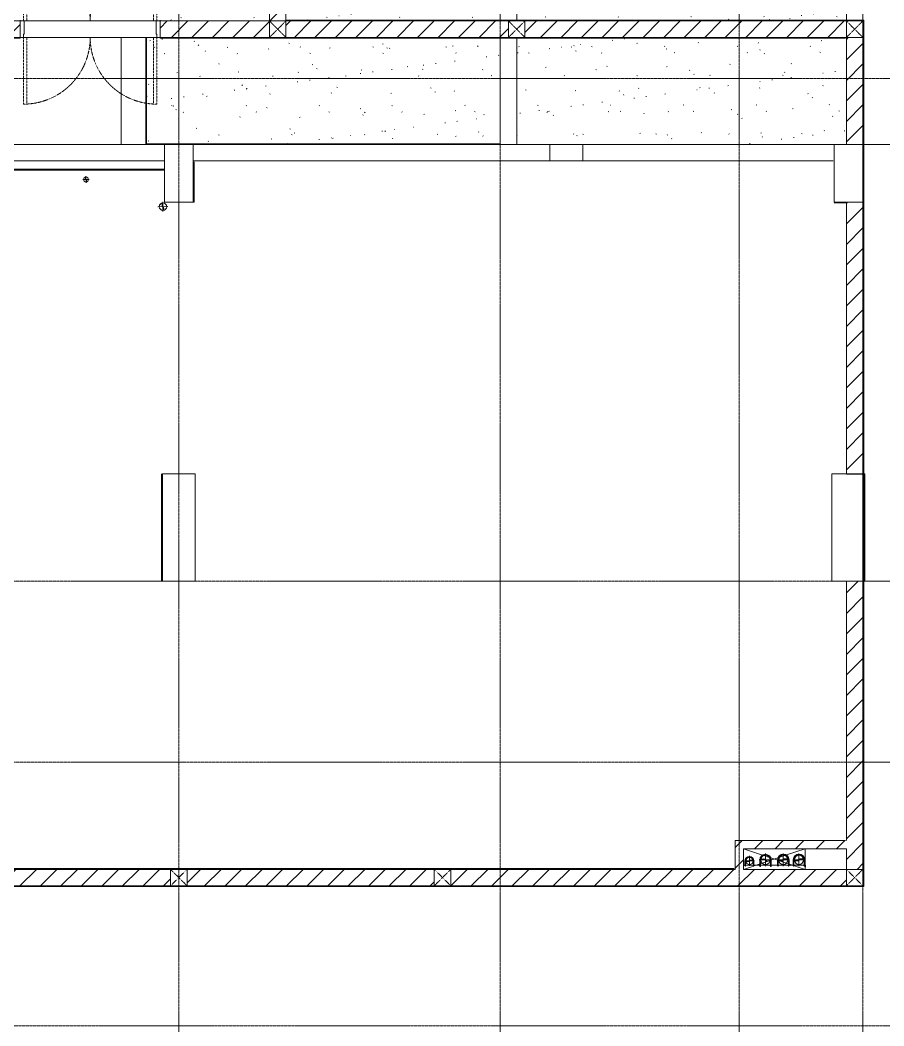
# Model space of a CAD drawing. Header units: millimetres. Extents: x 5357 to 201988, y -16345 to 109895.
# Drawn here: x 106228 to 116707, y 33837 to 46047 of the extents above; entities that cross this region are included whole.
import ezdxf

# ---------------------------------------------------------------- set-up
doc = ezdxf.new("R2010")
doc.units = ezdxf.units.MM
for name, pattern in [('Dash', [6, 3, -3]), ('Dash - Tight', [4.5, 3, -1.5]), ('Grid Line', [22.225, 12.7, -3.175, 3.175, -3.175]), ('IMPORT-CENTER _3_', [10.16, 6.35, -1.27, 1.27, -1.27])]:
    doc.linetypes.add(name, pattern=pattern)
for name, color, linetype, lineweight in [('0-1', 7, 'Continuous', 5), ('0-2', 53, 'Continuous', 9), ('A-CLNG', 13, 'Continuous', 9), ('A-CLNG-PATT', 13, 'Continuous', 9), ('A-DETL-GENF-3', 92, 'Dash - Tight', 9), ('A-DOOR', 31, 'Continuous', 9), ('A-DOOR-FRAM', 31, 'Continuous', 9), ('A-FLOR', 192, 'Continuous', 9), ('A-FLOR-1', 10, 'Continuous', 9), ('A-WALL', 113, 'Continuous', 9), ('A-WALL-4', 113, 'Continuous', 18), ('A-WALL-PATT-3', 111, 'Continuous', 9), ('G-IMPT', 8, 'Continuous', 9), ('G-IMPT-2', 8, 'IMPORT-CENTER _3_', 9), ('I-WALL-3', 2, 'Continuous', 18), ('L-SITE-WALL-1', 10, 'Continuous', 9), ('M-EQPM', 50, 'Continuous', 9), ('S-COLS', 52, 'Continuous', 9), ('S-COLS-2', 9, 'Continuous', 18), ('S-COLS-5', 52, 'Continuous', 18), ('S-COLS-6', 52, 'Dash', 9), ('S-COLS-HDLN', 52, 'Dash', 9), ('S-GRID-1', 1, 'Grid Line', 9)]:
    doc.layers.add(name, color=color, linetype=linetype, lineweight=lineweight)
pattern_1 = [(45, (0, 0), (-124.4508, 124.4508), [])]
pattern_2 = [(37.5, (0, 0), (-17.8824, 546.968), [7.376, -424.107, 7.376, -475.204, -461.289]), (37.5, (0, 0), (-17.8824, 546.968), [-914.063, 7.376, -453.913]), (7.5, (0, 0), (502.3874, 801.1234), [7.376, -225.398, 7.376, -381.526, -149.032]), (7.5, (0, 0), (502.3874, 801.1234), [-621.676, 7.376, -141.656]), (327.5, (-349.16, 0), (884.0133, 1.6066), [7.376, -134.559, 7.376, -503.591, -667.095]), (327.5, (-349.16, 0), (884.0133, 1.6066), [-652.902, 7.376, -659.719]), (317.5, (-349.16, 0), (853.3503, 249.1463), [7.376, -63.591, 7.376, -327.591, -383.225]), (317.5, (-349.16, 0), (853.3503, 249.1463), [-405.935, 7.376, -375.849])]
pattern_3 = [(45, (0, 0), (-116.67262, 116.67262), [])]

# ---------------------------------------------------------------- blocks, each defined once
blk = doc.blocks.new('NCV_TKTC_KET CAU_rvt-1-TKCS_MB SÂN ĐƯỜNG NỘI BỘ')
at = {"layer": 'A-FLOR-1'}
for p, q in [((115753, 35737), (115753, 35988)), ((115753, 35988), (115753, 35737)), ((115003, 35737), (115507, 35737)), ((115507, 35737), (115003, 35737))]:
    blk.add_line(p, q, dxfattribs=at)
at = {"layer": 'L-SITE-WALL-1'}
blk.add_line((107453, 44537), (107453, 45837), dxfattribs=at)
at = {"layer": 'S-COLS-2'}
for p, q in [((108328, 44537), (107978, 44537)), ((107978, 44537), (107978, 43837)), ((108328, 43837), (108328, 44537)), ((112653, 44537), (112653, 44337)), ((113053, 44537), (112653, 44537)), ((113053, 44337), (113053, 44537)), ((116453, 44537), (116103, 44537)), ((116103, 44537), (116103, 43837)), ((116453, 43837), (116453, 44537)), ((112653, 44337), (113053, 44337)), ((107978, 43837), (108328, 43837)), ((116103, 43837), (116453, 43837)), ((108353, 40537), (107953, 40537)), ((107953, 40537), (107953, 39237)), ((108353, 39237), (108353, 40537)), ((116478, 40537), (116078, 40537)), ((116078, 40537), (116078, 39237)), ((116478, 39237), (116478, 40537)), ((107953, 39237), (108353, 39237)), ((116078, 39237), (116478, 39237))]:
    blk.add_line(p, q, dxfattribs=at)
blk = doc.blocks.new('FD_07 - FD_07-1700x2200-CỬA ĐI 2 CÁNH-910693-TKCS_MB SÂN ĐƯỜNG NỘI BỘ')
at = {"layer": 'A-DETL-GENF-3'}
for p, q in [((-810, 910), (-810, 100)), ((-770, 910), (-810, 910)), ((-770, 100), (-770, 910)), ((770, 100), (770, 910)), ((770, 910), (810, 910)), ((810, 910), (810, 100)), ((-810, 100), (-770, 100)), ((810, 100), (770, 100)), ((-810, -910), (-810, -100)), ((-810, -100), (-770, -100)), ((-770, -100), (-770, -910)), ((810, -100), (770, -100)), ((770, -100), (770, -910)), ((810, -910), (810, -100)), ((-770, -910), (-810, -910)), ((770, -910), (810, -910))]:
    blk.add_line(p, q, dxfattribs=at)
for centre, start, end in [((-810, 100), 0, 87.1694), ((810, 100), 92.8306, 180), ((-810, -100), 272.8306, 360), ((810, -100), 180, 267.1694)]:
    blk.add_arc(centre, 810, start, end, dxfattribs=at)
at = {"layer": 'A-DOOR'}
for p, q in [((-810, 100), (810, 100)), ((800, -100), (-800, -100))]:
    blk.add_line(p, q, dxfattribs=at)
at = {"layer": 'A-DOOR-FRAM'}
for p, q in [((-810, 100), (-850, 100)), ((-850, 100), (-850, -100)), ((-810, 60), (-810, 100)), ((-800, 60), (-810, 60)), ((-800, -100), (-800, 60)), ((810, 60), (800, 60)), ((800, 60), (800, -100)), ((850, 100), (810, 100)), ((810, 100), (810, 60)), ((850, -100), (850, 100)), ((-850, -100), (-800, -100)), ((800, -100), (850, -100))]:
    blk.add_line(p, q, dxfattribs=at)
blk = doc.blocks.new('TKTC_XREF_251221_MB TANG 1 - TKTC_XREF_260130_MB TANG 1_dwg_$cc-4202114-TKCS_MB SÂN ĐƯỜNG NỘI BỘ')
at = {"layer": 'G-IMPT'}
blk.add_circle((0, 0), 0.5, dxfattribs=at)
for centre, radius, start, end in [((0, 0), 0.5, 90, 270), ((0.19, 0.25), 0.313, 126.8699, 233.1301), ((-0.19, -0.25), 0.313, 306.8699, 53.1301)]:
    blk.add_arc(centre, radius, start, end, dxfattribs=at)
at = {"layer": 'G-IMPT-2'}
for p, q in [((-0.67, 0), (0.67, 0)), ((0, -0.67), (0, 0.67))]:
    blk.add_line(p, q, dxfattribs=at)
blk = doc.blocks.new('TKTC_XREF_251221_MB TANG 1 - TKTC_XREF_260130_MB TANG 1_dwg_CUM U_DN100-4202115-TKCS_MB SÂN ĐƯỜNG NỘI BỘ')
at = {"layer": 'G-IMPT'}
for p, q in [((-79, 67), (-79, 63)), ((-77, 67), (-77, 63)), ((-75, 67), (-75, 63)), ((-73, 69), (-73, 61)), ((-67, 68), (-72, 68)), ((-67, 62), (-72, 62)), ((-65, 69), (0, 69)), ((-79, -63), (-79, -67)), ((-77, -63), (-77, -67)), ((-75, -63), (-75, -67)), ((-73, -61), (-73, -69)), ((-67, -62), (-72, -62)), ((-67, -68), (-72, -68)), ((-65, -69), (0, -69))]:
    blk.add_line(p, q, dxfattribs=at)
at = {"layer": 'G-IMPT', "flags": 128}
for points in [[(-73, 68), (-78, 68), (-78, 62), (-73, 62)], [(-72, 59), (-67, 59), (-67, 71), (-72, 71)], [(-67, 71), (-67, 73), (-65, 73), (-65, 57), (-67, 57), (-67, 59)], [(-65, 61), (0, 61), (0, 57)], [(-73, -62), (-78, -62), (-78, -68), (-73, -68)], [(-72, -71), (-67, -71), (-67, -59), (-72, -59)], [(-67, -59), (-67, -57), (-65, -57), (-65, -73), (-67, -73), (-67, -71)], [(-65, -61), (0, -61), (0, -57)]]:
    blk.add_lwpolyline(points, dxfattribs=at)
at = {"layer": 'G-IMPT'}
for centre, radius, start, end in [((-78, 67), 0.96, 90, 180), ((-78, 63), 0.96, 180, 270), ((-71, 69), 1.56, 112.6199, 247.3801), ((-68, 65), 4.8, 143.1301, 216.8699), ((-71, 61), 1.56, 112.6199, 247.3801), ((0, 0), 69, 270, 90), ((0, 0), 61, 270, 90), ((0, 0), 57, 270, 90), ((-78, -63), 0.96, 90, 180), ((-78, -67), 0.96, 180, 270), ((-71, -61), 1.56, 112.6199, 247.3801), ((-68, -65), 4.8, 143.1301, 216.8699), ((-71, -69), 1.56, 112.6199, 247.3801)]:
    blk.add_arc(centre, radius, start, end, dxfattribs=at)
blk = doc.blocks.new('TKTC_XREF_251221_MB TANG 1 - TKTC_XREF_260130_MB TANG 1_dwg_$cc-4202117-TKCS_MB SÂN ĐƯỜNG NỘI BỘ')
at = {"layer": 'G-IMPT'}
blk.add_circle((0, 0), 0.5, dxfattribs=at)
for centre, radius, start, end in [((0, 0), 0.5, 90, 270), ((0.19, 0.25), 0.313, 126.8699, 233.1301), ((-0.19, -0.25), 0.313, 306.8699, 53.1301)]:
    blk.add_arc(centre, radius, start, end, dxfattribs=at)
at = {"layer": 'G-IMPT-2'}
for p, q in [((-0.67, 0), (0.67, 0)), ((0, -0.67), (0, 0.67))]:
    blk.add_line(p, q, dxfattribs=at)
blk = doc.blocks.new('TKTC_XREF_251221_MB TANG 1 - TKTC_XREF_260130_MB TANG 1_dwg_$cc-V266-TKCS_MB SÂN ĐƯỜNG NỘI BỘ')
at = {"layer": 'G-IMPT'}
blk.add_circle((0, 0), 0.5, dxfattribs=at)
for centre, radius, start, end in [((0, 0), 0.5, 90, 270), ((0.19, 0.25), 0.313, 126.8699, 233.1301), ((-0.19, -0.25), 0.313, 306.8699, 53.1301)]:
    blk.add_arc(centre, radius, start, end, dxfattribs=at)
at = {"layer": 'G-IMPT-2'}
for p, q in [((-0.67, 0), (0.67, 0)), ((0, -0.67), (0, 0.67))]:
    blk.add_line(p, q, dxfattribs=at)
blk = doc.blocks.new('TKTC_XREF_251221_MB TANG 1 - TKTC_XREF_260130_MB TANG 1_dwg_CUM U_DN100-4202112-TKCS_MB SÂN ĐƯỜNG NỘI BỘ')
at = {"layer": 'G-IMPT'}
for p, q in [((-79, 67), (-79, 63)), ((-77, 67), (-77, 63)), ((-75, 67), (-75, 63)), ((-73, 69), (-73, 61)), ((-67, 68), (-72, 68)), ((-67, 62), (-72, 62)), ((-65, 69), (0, 69)), ((-79, -63), (-79, -67)), ((-77, -63), (-77, -67)), ((-75, -63), (-75, -67)), ((-73, -61), (-73, -69)), ((-67, -62), (-72, -62)), ((-67, -68), (-72, -68)), ((-65, -69), (0, -69))]:
    blk.add_line(p, q, dxfattribs=at)
at = {"layer": 'G-IMPT', "flags": 128}
for points in [[(-73, 68), (-78, 68), (-78, 62), (-73, 62)], [(-72, 59), (-67, 59), (-67, 71), (-72, 71)], [(-67, 71), (-67, 73), (-65, 73), (-65, 57), (-67, 57), (-67, 59)], [(-65, 61), (0, 61), (0, 57)], [(-73, -62), (-78, -62), (-78, -68), (-73, -68)], [(-72, -71), (-67, -71), (-67, -59), (-72, -59)], [(-67, -59), (-67, -57), (-65, -57), (-65, -73), (-67, -73), (-67, -71)], [(-65, -61), (0, -61), (0, -57)]]:
    blk.add_lwpolyline(points, dxfattribs=at)
at = {"layer": 'G-IMPT'}
for centre, radius, start, end in [((-78, 67), 0.96, 90, 180), ((-78, 63), 0.96, 180, 270), ((-71, 69), 1.56, 112.6199, 247.3801), ((-68, 65), 4.8, 143.1301, 216.8699), ((-71, 61), 1.56, 112.6199, 247.3801), ((0, 0), 69, 270, 90), ((0, 0), 61, 270, 90), ((0, 0), 57, 270, 90), ((-78, -63), 0.96, 90, 180), ((-78, -67), 0.96, 180, 270), ((-71, -61), 1.56, 112.6199, 247.3801), ((-68, -65), 4.8, 143.1301, 216.8699), ((-71, -69), 1.56, 112.6199, 247.3801)]:
    blk.add_arc(centre, radius, start, end, dxfattribs=at)
blk = doc.blocks.new('TKTC_XREF_251221_MB TANG 1 - TKTC_XREF_260130_MB TANG 1_dwg_$cc-V368-TKCS_MB SÂN ĐƯỜNG NỘI BỘ')
at = {"layer": 'G-IMPT'}
blk.add_circle((0, 0), 0.5, dxfattribs=at)
for centre, radius, start, end in [((0, 0), 0.5, 90, 270), ((0.19, 0.25), 0.313, 126.8699, 233.1301), ((-0.19, -0.25), 0.313, 306.8699, 53.1301)]:
    blk.add_arc(centre, radius, start, end, dxfattribs=at)
at = {"layer": 'G-IMPT-2'}
for p, q in [((-0.67, 0), (0.67, 0)), ((0, -0.67), (0, 0.67))]:
    blk.add_line(p, q, dxfattribs=at)
blk = doc.blocks.new('TKTC_XREF_251221_MB TANG 1 - TKTC_XREF_260130_MB TANG 1_dwg-4202109-TKCS_MB SÂN ĐƯỜNG NỘI BỘ')
at = {"layer": 'G-IMPT'}
blk.add_line((-95274, -355310), (-96874, -355310), dxfattribs=at)
at = {"layer": 'G-IMPT', "flags": 128}
blk.add_lwpolyline([(-88148, -365610), (-88147, -365560), (-87397, -365560), (-87398, -365609)], dxfattribs=at)
for name, p, xscale, yscale, zscale, rotation in [('TKTC_XREF_251221_MB TANG 1 - TKTC_XREF_260130_MB TANG 1_dwg_$cc-4202114-TKCS_MB SÂN ĐƯỜNG NỘI BỘ', (-96125, -357235), 60.00000000003408, 60.00000000003408, 60.00000000003408, 0.30471752172637), ('TKTC_XREF_251221_MB TANG 1 - TKTC_XREF_260130_MB TANG 1_dwg_$cc-4202114-TKCS_MB SÂN ĐƯỜNG NỘI BỘ', (-95191, -357565), 90.00000000005114, 90.00000000005114, 90.00000000005114, 0.304717521727566), ('TKTC_XREF_251221_MB TANG 1 - TKTC_XREF_260130_MB TANG 1_dwg_CUM U_DN100-4202112-TKCS_MB SÂN ĐƯỜNG NỘI BỘ', (-87881, -365495), 0.9974999999999965, 0.9974999999999965, 0.9974999999999965, 90.00099133865194), ('TKTC_XREF_251221_MB TANG 1 - TKTC_XREF_260130_MB TANG 1_dwg_$cc-4202114-TKCS_MB SÂN ĐƯỜNG NỘI BỘ', (-87665, -365494), 113.7150000000093, 113.7150000000093, 113.7150000000093, 269.9990086637467), ('TKTC_XREF_251221_MB TANG 1 - TKTC_XREF_260130_MB TANG 1_dwg_CUM U_DN100-4202112-TKCS_MB SÂN ĐƯỜNG NỘI BỘ', (-87664, -365494), 0.9975000000000006, 0.9975000000000006, 0.9975000000000006, 90.00099133829464), ('TKTC_XREF_251221_MB TANG 1 - TKTC_XREF_260130_MB TANG 1_dwg_$cc-V368-TKCS_MB SÂN ĐƯỜNG NỘI BỘ', (-87474, -365494), 113.7150000000093, 113.7150000000093, 113.7150000000093, 269.9990086637467), ('TKTC_XREF_251221_MB TANG 1 - TKTC_XREF_260130_MB TANG 1_dwg_CUM U_DN100-4202112-TKCS_MB SÂN ĐƯỜNG NỘI BỘ', (-87474, -365494), 0.9975000000000006, 0.9975000000000006, 0.9975000000000006, 90.00099133829464), ('TKTC_XREF_251221_MB TANG 1 - TKTC_XREF_260130_MB TANG 1_dwg_$cc-4202117-TKCS_MB SÂN ĐƯỜNG NỘI BỘ', (-88075, -365507), 90.0000000000512, 90.0000000000512, 90.0000000000512, 270.3740267799376)]:
    blk.add_blockref(name, p, dxfattribs=dict(xscale=xscale, yscale=yscale, zscale=zscale, rotation=rotation))
at = {"extrusion": (0, 0, -1)}
for name, p, xscale, yscale, zscale, rotation in [('TKTC_XREF_251221_MB TANG 1 - TKTC_XREF_260130_MB TANG 1_dwg_$cc-V266-TKCS_MB SÂN ĐƯỜNG NỘI BỘ', (87881, -365495), 113.7150000000092, 113.7150000000092, -113.7150000000092, 269.9990086637472), ('TKTC_XREF_251221_MB TANG 1 - TKTC_XREF_260130_MB TANG 1_dwg_CUM U_DN100-4202115-TKCS_MB SÂN ĐƯỜNG NỘI BỘ', (88075, -365509), 0.7894736842105242, 0.7894736842105242, -0.7894736842105241, 89.62597321846799)]:
    blk.add_blockref(name, p, dxfattribs=dict(at, xscale=xscale, yscale=yscale, zscale=zscale, rotation=rotation))
blk = doc.blocks.new('TKTC_XREF_251221_MB TANG 1 - TKTC_XREF_251221_MB TANG 1-2038492-TKCS_MB SÂN ĐƯỜNG NỘI BỘ')
blk.add_blockref('TKTC_XREF_251221_MB TANG 1 - TKTC_XREF_260130_MB TANG 1_dwg-4202109-TKCS_MB SÂN ĐƯỜNG NỘI BỘ', (169499, 384110))
blk = doc.blocks.new('G1_SOF - BO TRU - 200x200-3050151-TKCS_MB SÂN ĐƯỜNG NỘI BỘ')
at = {"layer": 'S-COLS-HDLN'}
for p, q in [((-100, 100), (100, -100)), ((100, 100), (-100, -100))]:
    blk.add_line(p, q, dxfattribs=at)

msp = doc.modelspace()

# ---------------------------------------------------------------- hatches: boundary and pattern name
at = {"layer": 'A-CLNG-PATT'}
h = msp.add_hatch(dxfattribs=at)
h.set_pattern_fill('FP_4', color=256, style=0, pattern_type=2)
h.set_pattern_definition(pattern_2)
h.paths.add_polyline_path([(108527.8, 44546.9), (112052.6, 44546.9), (112052.6, 45826.9), (107927.6, 45826.9), (107927.6, 45836.9), (107762.6, 45836.9), (107762.6, 44546.9), (108327.6, 44546.9)])
h.paths.add_polyline_path([(110341.5, 46046.9), (112052.6, 46046.9), (112050.4, 50351.9), (109462.6, 50351.9), (109462.6, 50361.9), (109452.6, 50361.9), (109454.5, 46046.9)])
h.paths.add_polyline_path([(107762.6, 46046.9), (109242.6, 46046.9), (109242.6, 50571.9), (112052.6, 50571.9), (112052.6, 51433.7), (110302.6, 51433.7), (110302.6, 51461.9), (110102.6, 51461.9), (110102.6, 51861.9), (108077.6, 51861.9), (108077.6, 51661.9), (107762.6, 51661.9), (107762.6, 46515.7)])
h.paths.add_polyline_path([(109454.5, 52021.9), (110102.6, 52021.9), (110102.6, 53301.9), (107762.6, 53301.9), (107762.6, 52021.9), (108741.2, 52021.9)])
h.paths.add_polyline_path([(112052.6, 53361.9), (112052.6, 53362.3), (112052.6, 53362.3)])
h.paths.add_polyline_path([(108932.6, 53521.9), (110102.6, 53521.9), (110102.6, 53561.9), (112042.6, 53562.4), (112042.6, 53571.9), (115142.6, 53571.9), (115142.6, 53721.9), (115152.5, 53721.9), (115152.5, 55611.9), (107752.6, 55611.9), (107752.6, 55601.9), (107762.6, 55601.9), (107762.6, 53771.9), (108162.6, 53771.9), (108162.6, 53761.9), (108302.6, 53761.9), (108302.6, 53521.9), (108339.5, 53521.9)])
h.paths.add_polyline_path([(110302.6, 53632), (108714.1, 53632), (108714.1, 54292), (110562.1, 54292), (110562.1, 53632)])
h.paths.add_polyline_path([(113085.8, 53635.2), (112458.8, 53635.2), (112458.8, 53737.5), (112074.2, 53750.3), (112074.2, 54172.1), (112458.8, 54184.9), (112458.8, 54367.7), (112074.2, 54380.5), (112074.2, 54802.3), (112458.8, 54815.2), (112458.8, 54910.2), (113308.8, 54910.2), (113308.8, 54815.2), (113693.4, 54802.3), (113693.4, 54380.5), (113308.8, 54367.7), (113308.8, 54184.9), (113693.4, 54172.1), (113693.4, 53750.3), (113308.8, 53737.5), (113308.8, 53635.2), (113153.2, 53635.2)])
h.paths.add_polyline_path([(108302.6, 53825.5), (108141.9, 53825.5), (108141.9, 54265.5), (108581.9, 54265.5), (108581.9, 53825.5)])
h.paths.add_polyline_path([(110752.6, 53825.5), (110694.3, 53825.5), (110694.3, 54265.5), (111134.3, 54265.5), (111134.3, 53825.5)])
h.paths.add_polyline_path([(109454.5, 54652.6), (109155, 54654.1), (109144.4, 54658.4), (109135.3, 54665.4), (109128.3, 54674.6), (109123.9, 54685.2), (109122.4, 54696.6), (109123.9, 55147.9), (109128.3, 55158.6), (109135.3, 55167.7), (109144.4, 55174.7), (109155, 55179.1), (109166.4, 55180.6), (110145.8, 55179.1), (110156.4, 55174.7), (110165.5, 55167.7), (110172.5, 55158.6), (110176.9, 55147.9), (110178.4, 55136.6), (110176.9, 54685.2), (110172.5, 54674.6), (110165.5, 54665.4), (110165.5, 54665.4), (110156.4, 54658.4), (110145.8, 54654.1), (110134.4, 54652.6), (109765, 54652.6)])
h = msp.add_hatch(dxfattribs=at)
h.set_pattern_fill('FP_4', color=256, style=0, pattern_type=2)
h.set_pattern_definition(pattern_2)
h.paths.add_polyline_path([(116087.6, 44537), (116252.6, 44537), (116251.3, 45826.9), (112252.6, 45826.9), (112252.6, 44537), (115752.6, 44537)])
h.paths.add_polyline_path([(115752.6, 46046.9), (116252.6, 46046.9), (116252.6, 49161.9), (116182.6, 49161.9), (116182.6, 49141.9), (116092.6, 49141.9), (116092.6, 49137.9), (115982.6, 49138.4), (115982.6, 49141.9), (115892.6, 49141.9), (115882.6, 49161.9), (114722.6, 49161.9), (114712.6, 49141.9), (114422.6, 49141.9), (114422.6, 49161.9), (114082.6, 49161.9), (114082.6, 49141.9), (113792.6, 49141.9), (113782.6, 49161.9), (112622.6, 49161.9), (112612.6, 49141.9), (112522.6, 49141.9), (112522.6, 49137.9), (112412.6, 49137.9), (112412.6, 49141.9), (112322.6, 49141.9), (112322.6, 49161.9), (112252.6, 49161.9), (112252.6, 46046.9), (115002.6, 46046.9)])
at = {"layer": 'A-WALL-PATT-3'}
h = msp.add_hatch(dxfattribs=at)
h.set_pattern_fill('FP_1', color=256, style=0, pattern_type=2)
h.set_pattern_definition(pattern_1)
h.paths.add_polyline_path([(109452.6, 46036.9), (109452.6, 46948.6), (109252.6, 46948.6), (109252.6, 46036.9)])
h.paths.add_polyline_path([(109412.6, 48748.6), (109452.6, 48748.6), (109452.6, 50361.9), (109252.6, 50361.9), (109252.6, 48748.6)])
h = msp.add_hatch(dxfattribs=at)
h.set_pattern_fill('FP_1', color=256, style=0, pattern_type=2)
h.set_pattern_definition(pattern_1)
h.paths.add_polyline_path([(105027.6, 45836.9), (106227.6, 45836.9), (106227.6, 46036.9), (105027.6, 46036.9), (105027.6, 45837.7)])
h.paths.add_polyline_path([(116252.6, 45836.9), (116252.6, 46036.9), (112352.6, 46036.9), (112352.6, 45836.9), (115752.6, 45836.9)])
h.paths.add_polyline_path([(109073.4, 45836.9), (109252.6, 45836.9), (109252.6, 46036.9), (107927.6, 46036.9), (107927.6, 45836.9), (108372, 45836.9)])
h.paths.add_polyline_path([(112052.6, 45836.9), (112152.6, 45836.9), (112152.6, 46036.9), (109452.6, 46036.9), (109454.5, 45836.9), (111875.4, 45836.9)])
h = msp.add_hatch(dxfattribs=at)
h.set_pattern_fill('FP_2', color=256, style=0, pattern_type=2)
h.set_pattern_definition(pattern_3)
h.paths.add_polyline_path([(109452.6, 46036.9), (116452.6, 46036.9), (116452.6, 46046.9), (109452.6, 46046.9)])
h = msp.add_hatch(dxfattribs=at)
h.set_pattern_fill('FP_2', color=256, style=0, pattern_type=2)
h.set_pattern_definition(pattern_3)
h.paths.add_polyline_path([(116452.6, 35537.4), (116462.6, 35537.4), (116462.6, 39236.9), (116452.6, 39236.9), (116452.6, 35560.5)])
h.paths.add_polyline_path([(116462.6, 40536.9), (116462.6, 46046.9), (116452.6, 46046.9), (116452.6, 40536.9), (116457.8, 40536.9)])
h = msp.add_hatch(dxfattribs=at)
h.set_pattern_fill('FP_2', color=256, style=0, pattern_type=2)
h.set_pattern_definition(pattern_3)
h.paths.add_polyline_path([(116242.6, 45826.9), (116252.6, 45826.9), (116252.6, 45836.9), (107927.6, 45836.9), (107927.6, 45826.9), (116209.4, 45826.9)])
h.paths.add_polyline_path([(105823.2, 45826.9), (106227.6, 45826.9), (106227.6, 45836.9), (105027.6, 45836.9), (105027.6, 45826.9), (105541, 45826.9)])
h = msp.add_hatch(dxfattribs=at)
h.set_pattern_fill('FP_1', color=256, style=0, pattern_type=2)
h.set_pattern_definition(pattern_1)
h.paths.add_polyline_path([(116252.6, 44536.9), (116452.6, 44537), (116452.6, 45836.9), (116252.6, 45836.9), (116252.6, 44537)])
h = msp.add_hatch(dxfattribs=at)
h.set_pattern_fill('FP_2', color=256, style=0, pattern_type=2)
h.set_pattern_definition(pattern_3)
h.paths.add_polyline_path([(116133.7, 43826.9), (116252.6, 43826.9), (116252.6, 43836.9), (116102.5, 43836.9), (116102.6, 43826.9)])
h = msp.add_hatch(dxfattribs=at)
h.set_pattern_fill('FP_1', color=256, style=0, pattern_type=2)
h.set_pattern_definition(pattern_1)
h.paths.add_polyline_path([(116252.6, 40535.7), (116452.6, 40535.7), (116452.6, 43837), (116252.6, 43837), (116252.6, 42830.4)])
h = msp.add_hatch(dxfattribs=at)
h.set_pattern_fill('FP_1', color=256, style=0, pattern_type=2)
h.set_pattern_definition(pattern_1)
h.paths.add_polyline_path([(116452.6, 35737.4), (116452.6, 39236.9), (116252.6, 39236.9), (116252.6, 35737.4)])
h = msp.add_hatch(dxfattribs=at)
h.set_pattern_fill('FP_1', color=256, style=0, pattern_type=2)
h.set_pattern_definition(pattern_1)
h.paths.add_polyline_path([(114902.6, 35737.4), (115002.6, 35737.4), (115002.6, 36087.8), (114902.6, 36087.8), (114902.6, 35737.9)])
h = msp.add_hatch(dxfattribs=at)
h.set_pattern_fill('FP_1', color=256, style=0, pattern_type=2)
h.set_pattern_definition(pattern_1)
h.paths.add_polyline_path([(115752.6, 35987.8), (116252.6, 35987.8), (116252.6, 36087.8), (115002.6, 36087.8), (115002.6, 35987.8), (115506.7, 35987.8)])
h = msp.add_hatch(dxfattribs=at)
h.set_pattern_fill('FP_1', color=256, style=0, pattern_type=2)
h.set_pattern_definition(pattern_1)
h.paths.add_polyline_path([(92446.9, 35537.4), (93612.4, 35537.4), (93612.4, 35737.4), (91852.6, 35736.9), (91852.6, 35537.4)])
h.paths.add_polyline_path([(94851.5, 35537.4), (94852.4, 35539.2), (94851.5, 35737.4), (94702.4, 35736.9), (94702.4, 35537.4)])
h.paths.add_polyline_path([(116252.6, 35537.4), (116252.6, 35737.4), (111452.6, 35737.4), (111452.6, 35537.4), (116147, 35537.4)])
h.paths.add_polyline_path([(96002.6, 35537.4), (99852.6, 35537.4), (99852.6, 35737.4), (95052.4, 35736.9), (95052.6, 35537.4)])
h.paths.add_polyline_path([(100403, 35537.4), (104212.6, 35537.4), (104212.6, 35737.4), (100052.6, 35737.4), (100052.6, 35537.4)])
h.paths.add_polyline_path([(104412.6, 35537.4), (108052.6, 35537.4), (108052.6, 35737.4), (104412.6, 35737.4), (104412.6, 35620.7)])
h.paths.add_polyline_path([(108252.6, 35537.4), (111252.6, 35537.4), (111252.6, 35737.4), (108252.6, 35737.4), (108252.6, 35663)])
h = msp.add_hatch(dxfattribs=at)
h.set_pattern_fill('FP_2', color=256, style=0, pattern_type=2)
h.set_pattern_definition(pattern_3)
h.paths.add_polyline_path([(114296.2, 35737.4), (114892.6, 35738.8), (114892.6, 35747.4), (100052.6, 35747.4), (100052.6, 35737.4), (113102.8, 35737.4)])
h = msp.add_hatch(dxfattribs=at)
h.set_pattern_fill('FP_2', color=256, style=0, pattern_type=2)
h.set_pattern_definition(pattern_3)
h.paths.add_polyline_path([(116111.9, 35527.4), (116462.6, 35527.4), (116462.6, 35537.4), (104422.6, 35537.4), (104422.6, 35527.4), (115752.6, 35527.4)])

# ---------------------------------------------------------------- linework, layer by layer
at = {"layer": '0-2'}
for p, q in [((115245.3, 35906.7), (115002.6, 35987.8)), ((115251.1, 35904.8), (115245.3, 35906.7)), ((115318.8, 35882.2), (115251.1, 35904.8)), ((115506.5, 35905.6), (115440.5, 35883.6)), ((115512.2, 35907.5), (115506.7, 35905.7)), ((115752.6, 35987.8), (115512.2, 35907.5)), ((115434.7, 35881.7), (115002.6, 35737.4)), ((115752.6, 35737.4), (115324.5, 35880.3)), ((115439.4, 35883.2), (115436.1, 35882.1))]:
    msp.add_line(p, q, dxfattribs=at)
at = {"layer": 'A-CLNG'}
for p, q in [((116452.6, 46775.4), (116452.6, 46046.9)), ((112252.6, 44537), (116252.6, 44537)), ((107977.6, 44236.9), (107967.6, 44236.9))]:
    msp.add_line(p, q, dxfattribs=at)
at = {"layer": 'A-FLOR'}
for p, q in [((106267.6, 45836.9), (107887.6, 45836.9)), ((116252.6, 44547), (116252.6, 44536.9)), ((115752.6, 35737.4), (115752.6, 35987.8)), ((114901.5, 35737.4), (114892.6, 35737.4))]:
    msp.add_line(p, q, dxfattribs=at)
at = {"layer": 'A-WALL'}
for p, q in [((112052.6, 46046.9), (112052.6, 49161.9)), ((112252.6, 49161.9), (112252.6, 46046.9)), ((116252.6, 46046.5), (116252.6, 49161.9)), ((109252.6, 45836.9), (109252.6, 46948.6)), ((109452.6, 46948.6), (109452.6, 45836.9)), ((106227.6, 46036.9), (105027.6, 46036.9)), ((109242.6, 46036.9), (107927.6, 46036.9)), ((112152.6, 46036.9), (109452.6, 46036.9)), ((109452.6, 46036.9), (112152.6, 46036.9)), ((112152.6, 45836.9), (112152.6, 46036.9)), ((112352.6, 46036.9), (112352.6, 45836.9)), ((116252.6, 45836.9), (116252.6, 46036.9)), ((105027.6, 45836.9), (106227.6, 45836.9)), ((107752.6, 44536.9), (107752.6, 45836.9)), ((107762.6, 45836.9), (107762.6, 44536.9)), ((107927.6, 45836.9), (109252.6, 45836.9)), ((109452.6, 45836.9), (112152.6, 45836.9)), ((112052.6, 44536.9), (112052.6, 45826.9)), ((112252.6, 45826.9), (112252.6, 44536.9)), ((116452.6, 45836.9), (112352.6, 45836.9)), ((116252.6, 44537), (116252.6, 44802.9)), ((105037.6, 44536.9), (107977.6, 44536.9)), ((107762.6, 44546.9), (112042.6, 44546.9)), ((108327.6, 44536.9), (112052.6, 44536.9)), ((112252.6, 44536.9), (112652.6, 44536.9)), ((112652.6, 44536.9), (112652.6, 44336.9)), ((113052.6, 44536.9), (116102.6, 44536.9)), ((107977.6, 44336.9), (105037.6, 44336.9)), ((112652.6, 44336.9), (108327.6, 44336.9)), ((108337.6, 44326.9), (108337.6, 43836.9)), ((116092.6, 44336.9), (113052.6, 44336.9)), ((105037.6, 44236.9), (107967.6, 44236.9)), ((107967.6, 44226.9), (105037.6, 44226.9)), ((107967.6, 44226.9), (107967.6, 44236.9)), ((108337.6, 43836.9), (108327.6, 43836.9)), ((107942.6, 39236.9), (107942.6, 40536.9)), ((116242.6, 36087.8), (115002.6, 36087.8)), ((108052.6, 35537.4), (108052.6, 35737.4)), ((108252.6, 35737.4), (108252.6, 35537.4)), ((111252.6, 35537.4), (111252.6, 35737.4)), ((114892.6, 35737.4), (111452.6, 35737.4)), ((111452.6, 35737.4), (111452.6, 35537.4)), ((116252.6, 35537.4), (116252.6, 35737.4)), ((116252.6, 35737.4), (116452.6, 35737.4)), ((104422.6, 35537.4), (108052.6, 35537.4))]:
    msp.add_line(p, q, dxfattribs=at)
at = {"layer": 'A-WALL-4'}
for p, q in [((106227.6, 46036.9), (106227.6, 46046.9)), ((107927.6, 46046.9), (107927.6, 46036.9)), ((109242.6, 46036.9), (109452.6, 46036.9)), ((109242.6, 46036.9), (109252.6, 46036.9)), ((116252.6, 46036.9), (112352.6, 46036.9)), ((116252.6, 45826.9), (116252.6, 44547)), ((116252.6, 44536.9), (116452.6, 44536.9)), ((116252.6, 43837), (116252.6, 40535.7)), ((116452.6, 43837), (116252.6, 43837)), ((116252.6, 40535.7), (116452.6, 40535.7)), ((116252.6, 39236.9), (116252.6, 36087.8)), ((116452.6, 39236.9), (116252.6, 39236.9)), ((115002.6, 36087.8), (114902.6, 36087.8)), ((114902.6, 36087.8), (114902.6, 35737.4)), ((115002.6, 35737.4), (115002.6, 35987.8)), ((115002.6, 35987.8), (116252.6, 35987.8)), ((116252.6, 35987.8), (116252.6, 35737.4)), ((116252.6, 35737.4), (115002.6, 35737.4))]:
    msp.add_line(p, q, dxfattribs=at)
at = {"layer": 'I-WALL-3'}
for p, q in [((116462.6, 46046.9), (109452.6, 46046.9)), ((112152.6, 46036.9), (116452.6, 46036.9)), ((116452.6, 46036.9), (116452.6, 35537.4)), ((116462.6, 35527.4), (116462.6, 46046.9)), ((105037.6, 45826.9), (106227.6, 45826.9)), ((106227.6, 45826.9), (106227.6, 45836.9)), ((107927.6, 45836.9), (107927.6, 45826.9)), ((107927.6, 45826.9), (116242.6, 45826.9)), ((109452.6, 45836.9), (109252.6, 45836.9)), ((112352.6, 45836.9), (112152.6, 45836.9)), ((116252.6, 45826.9), (116252.6, 45836.9)), ((116252.6, 43836.9), (116102.5, 43836.9)), ((116102.5, 43826.9), (116252.6, 43826.9)), ((100052.6, 35737.4), (111452.6, 35737.4)), ((114892.6, 35747.4), (100062.6, 35747.4)), ((116452.6, 35537.4), (108052.6, 35537.4)), ((104422.6, 35527.4), (116462.6, 35527.4))]:
    msp.add_line(p, q, dxfattribs=at)
at = {"layer": 'S-COLS'}
for p, q in [((109252.6, 46036.9), (109252.6, 45836.9)), ((109452.6, 45836.9), (109452.6, 46036.9)), ((112152.6, 46036.9), (112152.6, 45836.9)), ((112352.6, 45836.9), (112352.6, 46036.9)), ((116252.6, 46036.9), (116252.6, 45836.9)), ((116252.6, 45836.9), (116452.6, 45836.9)), ((108052.6, 35737.4), (108052.6, 35537.4)), ((108252.6, 35537.4), (108252.6, 35737.4)), ((111252.6, 35737.4), (111252.6, 35537.4)), ((111452.6, 35537.4), (111452.6, 35737.4)), ((116452.6, 35737.4), (116252.6, 35737.4)), ((116252.6, 35737.4), (116252.6, 35537.4))]:
    msp.add_line(p, q, dxfattribs=at)
at = {"layer": 'S-COLS-5'}
for p, q in [((109452.6, 46036.9), (109252.6, 46036.9)), ((112352.6, 46036.9), (112152.6, 46036.9)), ((116452.6, 46036.9), (116252.6, 46036.9)), ((116452.6, 45836.9), (116452.6, 46036.9)), ((109252.6, 45836.9), (109452.6, 45836.9)), ((112152.6, 45836.9), (112352.6, 45836.9)), ((108252.6, 35737.4), (108052.6, 35737.4)), ((111452.6, 35737.4), (111252.6, 35737.4)), ((116452.6, 35537.4), (116452.6, 35737.4)), ((108052.6, 35537.4), (108252.6, 35537.4)), ((111252.6, 35537.4), (111452.6, 35537.4)), ((116252.6, 35537.4), (116452.6, 35537.4))]:
    msp.add_line(p, q, dxfattribs=at)
at = {"layer": 'S-GRID-1'}
for p, q in [((108152.6, 20960.6), (108152.6, 80482.7)), ((112052.6, 20960.6), (112052.6, 80482.7)), ((114952.6, 20960.6), (114952.6, 80482.7)), ((116452.6, 20960.6), (116452.6, 80482.7)), ((128757.8, 45336.9), (32145.8, 45336.9)), ((131551.8, 44536.9), (29351.8, 44536.9)), ((131551.8, 39236.9), (29351.8, 39236.9)), ((131551.8, 37036.9), (29351.8, 37036.9)), ((128757.8, 33836.9), (32145.8, 33836.9))]:
    msp.add_line(p, q, dxfattribs=at)

# ---------------------------------------------------------------- block references
at = {"layer": '0-1'}
msp.add_blockref('NCV_TKTC_KET CAU_rvt-1-TKCS_MB SÂN ĐƯỜNG NỘI BỘ', (0, 0), dxfattribs=at)
at = {"layer": 'A-DOOR', "rotation": 180}
msp.add_blockref('FD_07 - FD_07-1700x2200-CỬA ĐI 2 CÁNH-910693-TKCS_MB SÂN ĐƯỜNG NỘI BỘ', (107077.6, 45936.9), dxfattribs=at)
at = {"layer": 'M-EQPM'}
msp.add_blockref('TKTC_XREF_251221_MB TANG 1 - TKTC_XREF_251221_MB TANG 1-2038492-TKCS_MB SÂN ĐƯỜNG NỘI BỘ', (33652.6, 17236.9), dxfattribs=at)
at = {"layer": 'S-COLS-6'}
for p in [(109352.6, 45936.9), (112252.6, 45936.9), (116352.6, 45936.9), (108152.6, 35637.4), (111352.6, 35637.4), (116352.6, 35637.4)]:
    msp.add_blockref('G1_SOF - BO TRU - 200x200-3050151-TKCS_MB SÂN ĐƯỜNG NỘI BỘ', p, dxfattribs=at)

doc.saveas('drawing.dxf')
